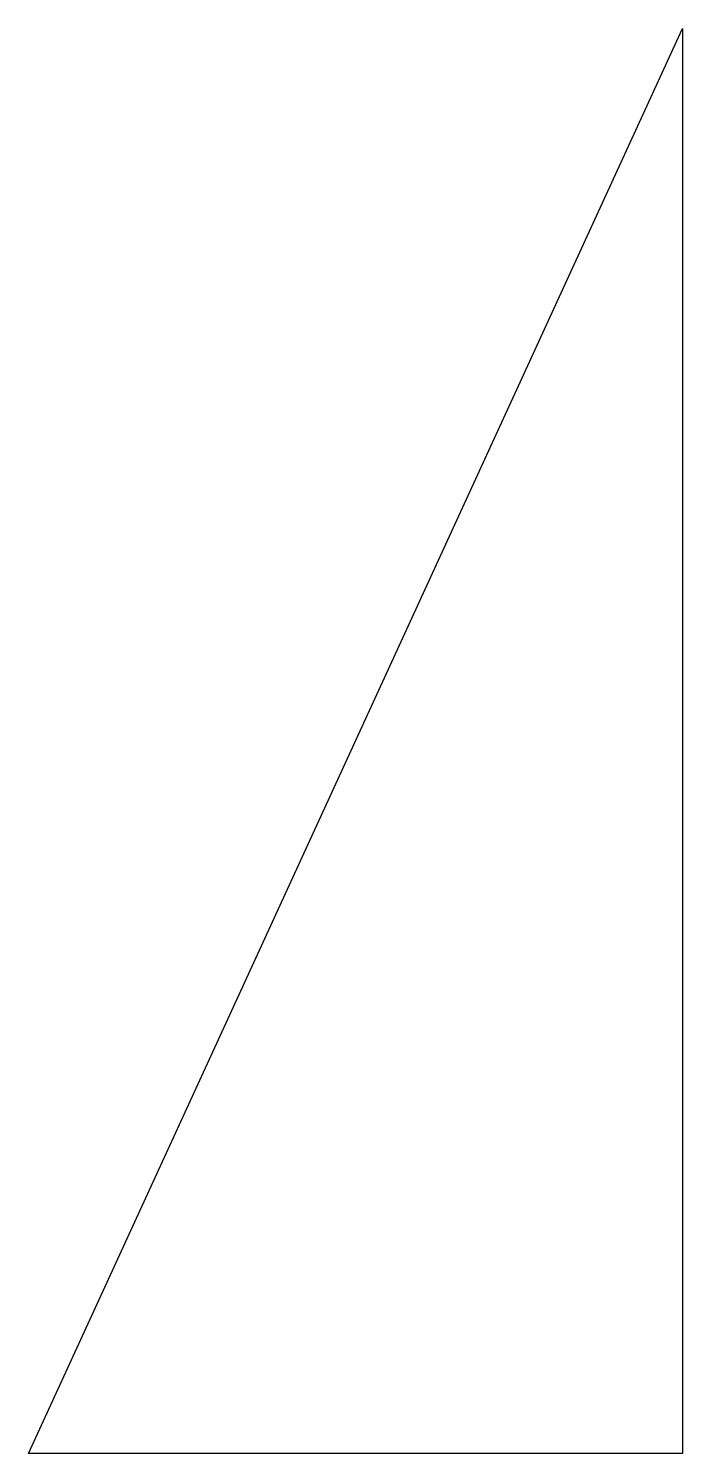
# Model space of a CAD drawing. Extents: x -78 to 0, y -171 to -2.
import ezdxf

# ---------------------------------------------------------------- set-up
doc = ezdxf.new("R2010")
doc.units = 0
doc.layers.add('VISIBLE', color=7, linetype='CONTINUOUS')

msp = doc.modelspace()

# ---------------------------------------------------------------- linework, layer by layer
at = {"layer": 'VISIBLE'}
for p, q in [((-78.06, -171.45), (-0.25, -1.74)), ((-0.25, -1.74), (-0.25, -171.45)), ((-0.25, -171.45), (-78.06, -171.45))]:
    msp.add_line(p, q, dxfattribs=at)

doc.saveas('drawing.dxf')
